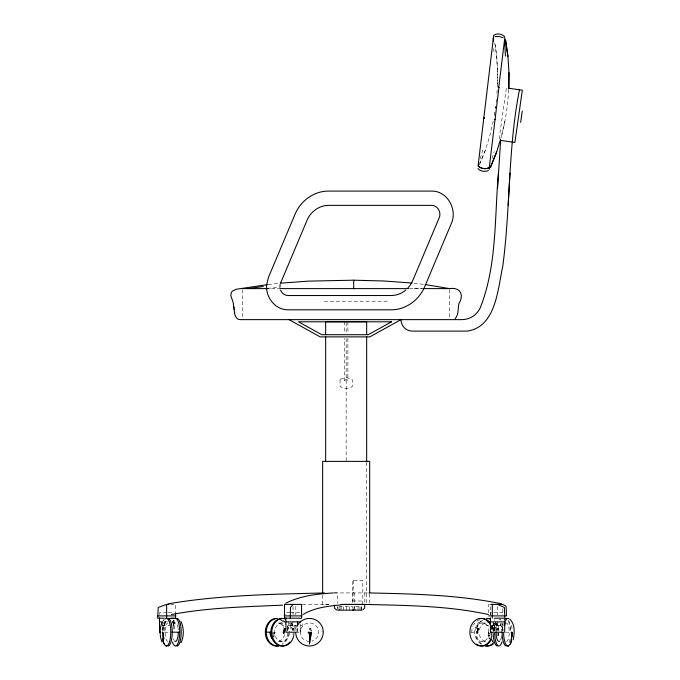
<?xml version="1.0" encoding="UTF-8"?>
<svg xmlns="http://www.w3.org/2000/svg" width="680" height="680" viewBox="0 0 680 680"><rect width="100%" height="100%" fill="white"/><g stroke="black" fill="none" stroke-linecap="round" stroke-linejoin="round"><path stroke-width="0.51" stroke-dasharray="3.4 2.55" d="M164.093 631.159L164.186 628.915A12.725 3.935 -90 0 1 166.022 621.188M495.048 630.411L495.108 628.915A12.725 3.935 90 0 1 496.128 623.212M502.529 630.411L502.588 628.915A12.725 3.935 90 0 1 502.979 625.846M496.162 102.323L496.409 99.322M496.901 93.304L497.233 89.301M508.7 89.845C507.748 106.241 505.265 122.57 500.863 138.397M498.899 632.204L498.015 637.135M491.249 629.408L491.581 626.79M297.194 628.915L296.897 632.204M499.146 138.89L506.396 87.924M488.92 632.842L488.444 633.182L488.835 637.015L489.787 636.862L488.818 636.701L488.988 635.936L489.804 635.808L489.048 635.681L489.804 634.678L488.393 633.956L489.081 633.106M493.195 121.168L490.076 134.912L485.273 150.407L480.267 162.783M501.458 136.459L505.027 120.751M480.165 158.712L482.783 150.017M492.133 158.329L494.173 151.564M494.131 630.742L494.139 629.646L494.173 630.606M344.437 380.298C348.245 377.749 348.245 382.849 344.437 380.298L344.437 338.427M479.493 164.688L485.273 150.407M272.901 633.811L273.309 632.842L272.782 633.956M494.275 620.364L494.929 619.659M272.782 632.681L273.181 632.375L272.756 632.442M488.818 632.536L488.393 632.681L488.792 632.375M273.64 634.771L274.201 634.678L273.683 634.593M273.394 635.936L274.201 635.808L273.453 635.681M273.258 637.015L274.219 636.862L273.241 636.701M488.988 638.894L489.744 638.766L488.962 638.639L488.894 637.704L489.77 637.848M310.726 630.777L311.236 630.462L310.964 629.646L311.245 631.737M268.243 284.554L278.273 283.365M267.333 288.311L278.366 287.512M302.575 604.715L328.925 604.427M334.279 592.943L367.914 592.917M334.05 592.917L337.238 592.9L337.238 603.356M265.498 288.609L278.681 288.609M409.547 288.609L422.79 288.609M324.334 301.214L389.164 301.214M352.249 601.018L362.797 601.018M170.629 604.392L175.61 604.392L175.61 611.711M489.379 604.392L488.648 604.392L488.648 612.756M328.593 604.486L322.635 604.486L322.635 594.949M167.017 612.671L159.511 612.671L159.511 614.712M168.13 612.671L173.782 612.671M290.139 612.671L285.898 612.671L285.898 614.712M290.488 612.671L300.152 612.671M491.572 612.671L490.433 612.671L490.433 614.712M493.671 612.671L503.344 612.671M167.501 621.869L162.792 621.869L162.792 630.241M172.635 621.869L174.828 621.869L174.182 630.241M286.195 621.869L282.089 621.869L282.089 625.311L283.773 625.311L283.773 627.283M172.66 622.982L175.465 622.982M282.055 622.982L277.431 622.982A9.231 7.463 -90 0 1 283.9 627.597M481.95 622.982L486.574 622.982A9.231 7.463 -90 0 0 479.358 629.816M162.078 625.311L169.558 625.311M297.704 625.311L287.666 625.311L287.666 630.241M491.444 625.311L503.616 625.311M164.662 632.204L169.558 632.204M295.604 632.204L300.509 632.204L300.509 625.311L302.591 625.311L302.591 621.869M470.798 632.204L476.391 632.204M505.606 632.204L510.646 632.204M282.055 641.435L277.431 641.435A9.231 7.463 -90 0 0 284.639 634.601M481.95 641.435L486.574 641.435A9.231 7.463 -90 0 1 479.358 634.601M353.337 580.329L352.979 601.018M413.942 288.422L421.974 288.524M414.052 283.22L424.082 284.427M495.728 622.812L497.437 625.566L498.721 630.53M291.21 622.812L292.918 625.566L294.194 630.53M496.68 630.411L496.519 628.915A12.725 10.302 90 0 0 493.858 623.212M292.153 630.411L292 628.915A12.725 10.302 -90 0 0 289.332 623.212M287.376 628.915L287.538 630.411M493.731 48.475L494.062 54.553M510.246 630.411L510.187 628.915A12.725 3.935 90 0 0 507.408 619.913M502.767 630.411L502.707 628.915A12.725 3.935 90 0 0 501.687 623.212M505.75 622.727L505.75 625.311M502.835 608.575L502.835 614.847M498.652 625.311L498.652 630.241M497.565 606.483L497.565 614.847M497.19 621.869L497.19 630.241M495.287 621.869L495.287 625.311M494.76 625.311L494.76 630.241M494.64 625.311L494.64 630.241M493.714 621.869L493.714 631.227M493.153 631.227L493.077 622.727M492.184 625.311L492.184 630.241M490.314 606.483L490.314 614.847M488.291 632.204L488.291 625.311L486.608 625.311L486.608 621.869M471.767 632.204L472.005 628.915A12.725 10.302 90 0 1 473.034 625.846M449.599 289.637L449.599 318.597M369.69 593.887L369.69 603.423M366.537 462.442L366.537 603.423M364.82 592.9L364.82 603.356M362.797 604.486L362.797 580.329L352.249 580.329L352.249 604.486M361.556 610.138L361.556 606.696L355.563 606.696L355.563 610.138M361.148 606.696L361.148 610.138M359.95 606.696L359.95 610.138M358.046 606.696L358.046 610.138M354.288 592.9L354.288 603.356M352.673 608.421L352.673 606.696L339.192 606.696L339.192 610.138M349.571 606.696L349.571 610.138M347.888 321.683L347.888 333.192M347.888 338.427L347.888 380.298M346.469 606.696L346.469 610.138M346.162 322.694L346.162 333.344M346.162 338.58L346.162 461.38M344.437 321.683L344.437 333.192M343.578 606.696L343.578 610.138M341.096 606.696L341.096 610.138M339.906 606.696L339.906 610.138M337.994 606.696L337.994 610.138M337.586 606.696L337.586 608.421M322.082 631.159L322.082 632.204M300.152 623.934L300.152 632.204M297.508 628.269L297.508 632.204M295.817 606.483L295.817 614.847M295.698 625.311L295.698 630.241M294.134 625.311L294.134 630.241M293.046 606.483L293.046 614.847M292.663 621.869L292.663 630.241M290.241 625.311L290.241 630.241M288.558 621.869L288.558 625.311M242.726 289.637L242.743 319.634M173.782 619.82L173.782 631.176M173.256 621.869L173.256 624.452M164.356 621.869L164.356 625.311M163.719 625.311L163.719 630.241M162.231 627.283L162.231 630.241M309.485 641.435A9.231 9.231 0 0 1 301.121 628.312A9.231 9.231 0 0 1 316.557 626.28A9.231 9.231 0 0 1 311.874 641.121M295.817 630.411A13.796 13.796 0 0 1 296.166 628.643M289.493 633.012A9.231 7.463 -90 0 1 280.33 641.189A9.231 7.463 -90 0 1 275.111 628.804A9.231 7.463 -90 0 1 285.787 624.215M287.334 625.685A9.231 7.463 -90 0 1 289.519 632.204M291.363 623.11A13.796 11.161 -90 0 1 294.041 630.411M294.108 633.106A13.796 11.161 -90 0 1 293.751 635.774M279.395 618.885A13.796 11.161 90 0 1 284.393 622.455M287.283 628.643A13.796 11.161 90 0 1 287.572 630.411M287.64 633.106A13.796 11.161 90 0 1 282.089 644.156M290.436 623.11A13.796 11.161 -90 0 1 293.114 630.411M293.182 633.106A13.796 11.161 -90 0 1 292.995 634.899M283.007 620.262A13.796 11.161 -90 0 1 284.606 621.648M287.436 626.101A13.796 11.161 -90 0 1 288.49 630.411M288.567 633.106A13.796 11.161 90 0 1 283.007 644.156M280.092 619.913A12.725 10.302 -90 0 1 284.716 623.212M174.037 640.203A9.231 2.856 90 0 1 173.442 638.733M173.442 625.685A9.231 2.856 90 0 1 177.93 627.597M178.049 628.303A9.231 2.856 90 0 1 178.219 629.816M167.986 641.435A9.231 2.856 -90 0 1 165.13 632.204A9.231 2.856 -90 0 1 167.986 622.982M162.265 630.411A13.796 4.258 90 0 1 163.481 622.455M173.264 625.311A13.796 4.258 -90 0 1 174.828 620.262M172.448 622.455A13.796 4.258 -90 0 1 173.332 620.262M172.678 623.212A12.725 3.935 -90 0 1 174.445 619.913M163.761 630.411A13.796 4.258 -90 0 1 165.852 620.262M164.296 639.106A13.796 4.258 90 0 1 164.05 637.483M491.852 625.685A9.231 7.463 -90 0 1 493.79 629.816M489.396 633.012A9.231 7.463 -90 0 1 479 640.688A9.231 7.463 -90 0 1 476.374 626.076A9.231 7.463 -90 0 1 488.418 627.597M490.688 625.311A13.796 11.161 90 0 1 492.09 630.411L491.904 628.915A12.725 10.302 90 0 0 491.19 626.577M495.881 623.11A13.796 11.161 -90 0 1 498.559 630.411M498.635 633.106A13.796 11.161 -90 0 1 498.279 635.774M481.916 644.156A13.796 11.161 -90 0 1 476.433 634.006M476.723 628.643A13.796 11.161 -90 0 1 481.916 620.262M491.954 626.101A13.796 11.161 90 0 1 493.085 631.312M473.518 624.912A12.725 10.302 90 0 1 474.674 623.212M476.808 621.188A12.725 10.302 90 0 1 479.289 619.913M475.515 630.411A13.796 11.161 90 0 1 480.998 620.262M494.963 623.11A13.796 11.161 90 0 1 497.633 630.411M497.709 633.106A13.796 11.161 -90 0 1 497.352 635.774M480.998 644.156A13.796 11.161 -90 0 1 475.515 634.006M477.062 627.334A12.725 10.302 90 0 1 483.055 620.245M505.648 623.296A9.231 2.856 -90 0 1 509.218 631.006A9.231 2.856 -90 0 1 506.387 641.435M496.06 632.204A9.231 2.856 -90 0 1 498.534 623.058A9.231 2.856 -90 0 1 501.662 629.816M500.93 638.733A9.231 2.856 -90 0 1 500.335 640.203M493.162 631.312A13.796 4.258 90 0 1 494.147 623.339M500.675 623.339A13.796 4.258 90 0 1 501.679 632.204M501.534 635.774A13.796 4.258 90 0 1 500.675 641.078M494.683 630.411A13.796 4.258 90 0 1 495.644 623.339M500.012 618.885A13.796 4.258 90 0 1 501.041 620.262M502.171 623.339A13.796 4.258 90 0 1 503.132 630.411M498.908 619.48A12.725 3.935 90 0 1 499.927 619.913M502.163 630.411A13.796 4.258 90 0 1 503.123 623.339M508.521 620.262A13.796 4.258 90 0 1 510.612 630.411M510.077 639.106A13.796 4.258 -90 0 1 508.827 643.51M511.572 625.311A13.796 4.258 -90 0 1 512.108 630.411M497.573 71.128L497.403 86.284L497.581 71.128L496.553 54.842L494.742 42.542L496.544 54.842L497.573 71.128M494.708 112.259L494.25 115.234L494.708 112.259M495.627 106.301L495.32 108.29L495.627 106.301M273.929 633.437L274.465 633.437A1.275 1.028 -90 0 0 275.23 632.204L274.193 632.204L273.929 633.437M310.173 629.646L309.485 629.74L310.173 629.646M340.034 379.67L340.034 386.486C343.392 388.977 348.933 388.977 352.291 386.486L352.291 379.67C348.933 377.179 343.392 377.179 340.034 379.67M494.096 628.439L494.113 628.923L494.096 628.439M310.811 628.439L309.485 628.609L310.87 628.923L310.811 628.439"/><path stroke-width="1.02" d="M353.694 288.609L353.702 280.194L308.423 281.129L280.279 283.195M279.905 287.351L280.16 284.444M508.776 88.842L508.963 72.675L507.935 56.389L505.529 39.984L507.935 56.389M508.785 88.842L508.971 72.675M163.191 635.494L163.089 632.842L163.149 637.015L163.055 635.681M512.04 635.494L511.955 637.015L511.963 632.842L511.896 635.681M497.573 188.496L500.625 140.403L514.896 142.434L522.325 90.185L508.402 88.204M519.477 89.785C507.866 148.095 510.612 207.808 502.724 266.534C497.785 289.017 496.017 327.369 466.837 331.126L412.428 331.126A11.441 11.441 0 0 1 400.988 319.634L369.894 336.872L320.152 336.872L289.068 319.634M498.474 172.414C494.454 217.464 497.19 264.817 480.335 307.598A20.34 20.34 0 0 1 461.771 319.634L239.929 319.634C235 319.37 234.583 313.25 234.124 309.493M508.164 205.275L509.983 173.094M159.672 618.188L157.675 618.188L158.219 607.461L166.643 604.392L168.963 604.392M284.214 628.439L284.163 628.923L285.277 628.609L284.469 628.481M479.009 162.579L478.252 166.141C480.956 168.793 485.954 169.507 489.252 167.629L489.515 167.093L489.243 169.388M478.227 164.662L493.723 35.317C496.85 32.971 502.308 33.762 504.721 36.813M498.916 87.558L498.202 87.074L498.916 87.558L489.26 167.569C485.971 169.473 480.938 168.759 478.261 166.081L478.133 165.478M504.84 37.519L498.754 87.269M520.642 122.4L522.257 111.027M513.179 639.871C514.556 633.233 515.346 624.461 509.958 619.369M496.655 151.954L490.501 167.186L496.655 151.954L500.556 139.366M162.027 622.37C159.545 628.558 159.545 635.86 162.027 642.048M280.712 282.786L306.96 220.507C310.454 211.786 319.218 205.241 328.754 205.369L431.451 205.369C437.767 205.139 441.745 212.713 439.059 218.11L412.811 280.398L410.49 284.767L407.541 288.447M493.179 38.276L493.442 37.731M493.425 37.834L493.34 41.378M181.016 642.829C184.076 636.302 184.076 628.116 181.016 621.588M163.353 620.364L164.007 619.659M293.046 604.392L290.445 607.461L290.275 618.188M455.073 318.758C458.847 314.755 457.802 308.677 458.898 303.679C464.117 295.239 460.742 286.969 449.599 288.609L423.053 288.609M405.841 290.046C401.736 293.53 396.414 295.545 391.017 295.528L288.32 295.528C284.92 295.604 281.758 293.326 280.551 290.181M303.059 614.516C314.475 607.546 328.312 606.135 341.351 604.843M285.804 603.211C300.373 595.782 317.169 593.887 333.302 592.96M362.848 609.875L364.625 607.996L364.82 604.392L341.947 604.392M495.142 119.484L494.351 119.629L495.159 119.348M488.325 170.603C485.01 172.014 480.258 171.53 477.972 168.555M310.42 635.681L310.173 634.771L309.485 634.678L311.236 633.956L310.59 632.842L311.176 633.182L310.718 636.692L309.485 636.862L310.666 637.015L310.488 635.936L309.485 635.808L310.87 635.494M352.673 610.138L353.353 610.019M168.215 603.832C219.75 595.051 272.349 594.226 324.504 592.96M495.057 36.703L499.171 36.473L503.106 37.799M171.462 614.516C208.071 607.69 245.488 606.721 282.608 605.174M234.124 309.493L233.223 302.736L230.8 295.494L231.387 292.366L232.407 291.091L236.198 289.264L267.24 284.673M248.37 288.609L263.271 286.493M242.726 288.609L267.342 288.609M279.642 288.609L408.425 288.609M490.603 604.392L502.835 604.392L505.537 605.931L506.115 606.568L506.481 615.893L488.648 615.893M341.088 604.486L369.69 604.486M354.263 606.696L354.382 606.696A3.264 1.25 -90 0 1 353.141 610.156M337.586 610.138L361.556 610.138M157.675 615.893L175.61 615.893M284.096 615.893L301.997 615.893M160.302 618.188L164.322 618.188M171.122 618.188L174.403 618.188M299.038 618.188L284.521 618.188L284.521 604.392L301.572 604.392L301.572 618.188L299.676 618.188M494.351 618.188L504.815 618.188L504.381 607.461L497.565 604.392M159.511 621.869L162.792 621.869M285.898 621.869L300.56 621.869M487.637 621.869L504.704 621.869L504.704 632.204M160.65 632.204L159.511 632.204L159.511 617.78M171.879 632.204L179.724 632.204M277.431 618.417A13.796 11.161 -90 0 0 266.271 632.204L270.946 632.204M294.89 632.204L285.898 632.204L285.898 617.78M492.422 632.204L490.433 632.204L490.433 617.78M502.494 632.204L494.649 632.204A13.796 4.258 90 0 0 497.275 644.946A13.796 4.258 90 0 0 501.925 641.962M368.942 592.926C413.227 593.912 458.073 594.77 501.568 603.832M366.044 604.452C406.903 605.463 448.307 605.761 488.401 614.516M353.702 280.194L383.894 280.993L412.046 283.041M425.085 284.546L449.599 288.609M336.71 610.019L334.696 608.404L334.322 605.166M483.964 117.869L484.491 118.286L483.76 117.938M176.962 646A13.796 4.258 -90 0 0 181.22 632.204A13.796 4.258 -90 0 0 176.962 618.417L177.497 618.647M176.962 618.417L177.488 618.647M165.954 645.77L166.489 646M492.218 640.237L492.949 642.048M234.439 311.984L234.643 313.191M233.869 307.02L233.996 308.244M491.249 635.01L491.13 632.204M504.56 39.89L505.452 56.1M492.294 604.392L492.294 618.188M369.69 592.824L369.69 461.38L322.635 461.38L322.635 592.824M366.664 334.441L366.664 321.742L325.661 321.742L325.661 334.441M366.664 336.558L366.664 461.38M325.661 336.558L325.661 461.38M297.508 621.869L297.508 625.311M175.61 612.756L175.61 618.188M166.643 604.392L166.643 618.188M296.743 626.935A13.796 13.796 0 0 1 319.243 622.455A13.796 13.796 0 0 1 314.764 644.946A13.796 13.796 0 0 1 295.698 632.204M273.7 640.203A9.231 7.463 -90 0 1 269.96 632.204M293.751 635.774A13.796 11.161 -90 0 1 280.092 645.533A13.796 11.161 -90 0 1 272.195 628.643A13.796 11.161 -90 0 1 285.863 618.885M283.024 618.468A13.796 11.161 -90 0 1 284.937 618.885M289.944 641.962A13.796 11.161 -90 0 1 284.937 645.533M283.993 645.788A13.796 11.161 -90 0 1 270.938 633.412A13.796 11.161 -90 0 1 282.055 618.417M280.322 645.533A13.796 11.161 90 0 1 266.271 632.204M278.443 645.788A13.796 11.161 90 0 1 265.396 633.412A13.796 11.161 90 0 1 276.505 618.417M178.313 632.204A9.231 2.856 90 0 1 174.726 641.121M172.448 641.962A13.796 4.258 -90 0 0 179.401 637.483A13.796 4.258 -90 0 0 175.465 618.417L167.986 618.417A13.796 4.258 -90 0 1 172.244 632.204A13.796 4.258 90 0 1 167.986 646M165.385 618.885A13.796 4.258 90 0 1 170.714 634.006A13.796 4.258 90 0 1 164.356 644.156M491.81 635.774A13.796 11.161 90 0 1 482.842 645.813A13.796 11.161 90 0 1 471.75 639.871M471.367 639.106A13.796 11.161 90 0 1 475.447 620.262A13.796 11.161 90 0 1 490.688 625.311M491.614 639.106A13.796 11.161 90 0 1 480.012 645.788M479.068 645.533A13.796 11.161 90 0 1 476.374 644.156M479.068 618.885A13.796 11.161 90 0 1 480.981 618.468M481.95 618.417A13.796 11.161 90 0 1 489.846 622.455M486.574 618.417A13.796 11.161 90 0 1 489.464 618.885M493.077 644.156A13.796 11.161 -90 0 1 485.554 645.788M487.5 618.417A13.796 11.161 -90 0 1 490.382 618.885M493.748 642.77A13.796 11.161 -90 0 1 483.684 645.533M499.647 641.121A9.231 2.856 -90 0 1 496.06 632.204M497.412 646A13.796 4.258 90 0 1 493.153 632.204M512.142 632.204A13.796 4.258 -90 0 1 512.108 634.006M510.008 644.156A13.796 4.258 -90 0 1 503.616 632.204M504.194 625.311A13.796 4.258 -90 0 1 508.988 618.885M506.387 646A13.796 4.258 -90 0 1 502.12 632.204M504.254 620.262A13.796 4.258 90 0 1 506.387 618.417M284.282 630.777L284.393 632.842L283.551 633.446A2.474 1.998 -90 0 1 283.356 631.567L283.866 631.737L284.087 629.646L284.282 630.777M477.717 630.777L477.827 632.842L476.994 633.446A2.474 1.998 -90 0 1 476.79 631.567L477.3 631.737L477.53 629.646L477.717 630.777M266.696 284.546C265.302 296.828 274.958 309.8 287.767 309.808L391.332 309.808C405.9 309.876 419.288 299.897 424.736 286.611L451.341 223.482C457.563 209.805 447.687 191.08 432.004 191.089L328.44 191.089C313.871 191.029 300.483 201.008 295.035 214.285L268.43 277.423L266.696 284.546M163.141 637.704L163.089 641.163L164.109 644.079L162.911 639.625L163.141 637.704M511.564 637.848L510.416 644.079L511.471 641.248L511.564 637.848M477.658 628.439L477.606 628.923L478.728 628.609L477.658 628.439M310.734 632.375L311.245 632.681L310.734 632.375M310.582 637.704L310.454 638.639L309.485 638.766L310.42 638.894L310.344 639.514L309.485 639.625L310.31 639.736L309.485 644.045L309.485 637.848L310.582 637.704M162.953 633.31L162.358 632.204L162.953 633.31M511.819 633.31L511.224 632.204L511.819 633.31M391.552 321.801L368.279 334.704L321.776 334.704L298.503 321.801L391.552 321.801M508.41 645.77L507.883 646L508.427 645.77M310.123 633.31L309.162 633.437A1.275 1.275 0 0 1 308.219 632.204L309.485 632.204L310.123 633.31M285.286 629.74L284.725 629.646L285.286 629.74M478.72 629.74L478.167 629.646L478.72 629.74"/></g></svg>
